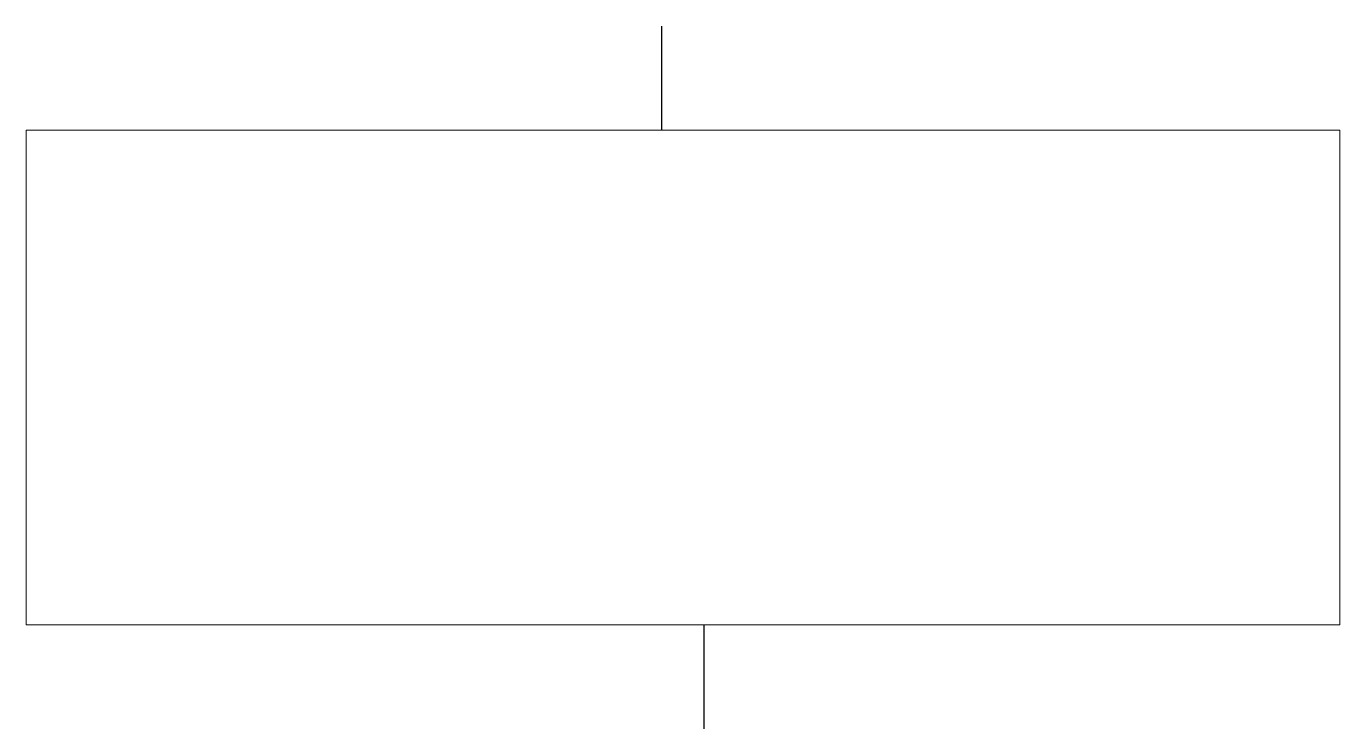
# Paper-space layout 's' of a CAD drawing. Header units: metres. Extents: x -174 to 562, y 253 to 646.
import ezdxf

# ---------------------------------------------------------------- set-up
doc = ezdxf.new("R2010")
doc.units = ezdxf.units.M
doc.header["$LTSCALE"] = 3
doc.header["$MEASUREMENT"] = 0

psp = doc.layouts.new('s')

# ---------------------------------------------------------------- linework, layer by layer
for p, q in [((182.49, 587.99), (182.49, 646.21)), ((206.13, 252.77), (206.13, 310.99))]:
    psp.add_line(p, q)

# ---------------------------------------------------------------- viewports
at = {"layer": '0', "color": 95}
psp.add_viewport(center=(194.31, 449.49), size=(736.36, 277), view_center_point=(217748.18, 45804.71), view_height=110800.001, dxfattribs=at)

doc.saveas('drawing.dxf')
